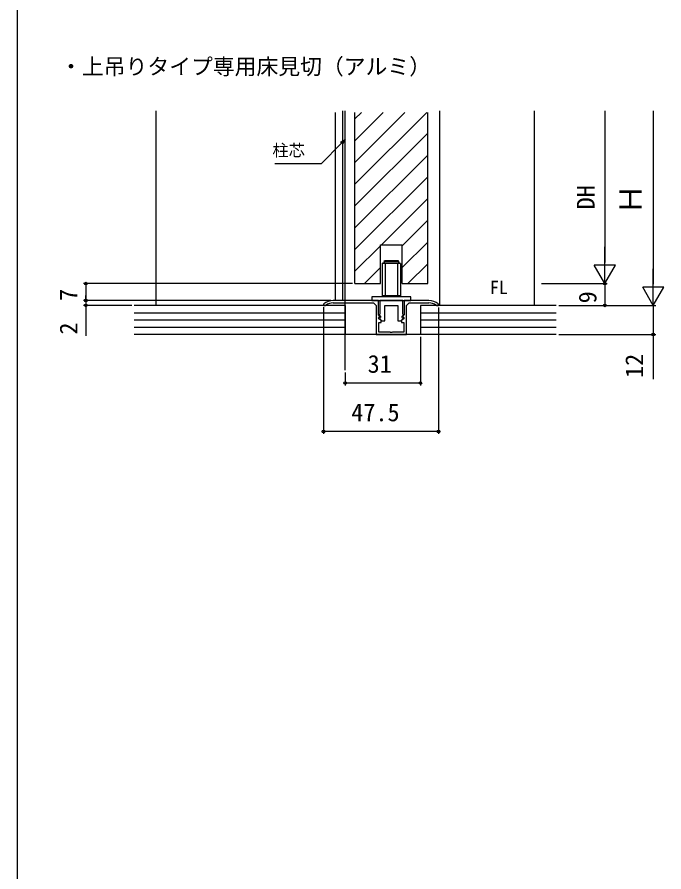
# Model space of a CAD drawing. Units: millimetres, scale not verified. Extents: x -438 to 438, y -652 to 649.
# Drawn here: x -437.5 to -170.7, y -354.4 to -1.6 of the extents above; entities that cross this region are included whole.
import ezdxf
from ezdxf.enums import TextEntityAlignment as Align

# ---------------------------------------------------------------- set-up
doc = ezdxf.new("R2010")
doc.units = ezdxf.units.MM
doc.header["$LTSCALE"] = 4
for name, color, linetype in [('0-2_USER1', 3, 'Continuous'), ('0-3_YKK_11', 7, 'Continuous'), ('0-5_YKK_12', 2, 'Continuous'), ('0-6_YKK_13', 4, 'Continuous'), ('0-7_YKK_D', 6, 'Continuous'), ('0-8_YKK_ZWAK', 7, 'Continuous'), ('0-9_YSS_K', 3, 'Continuous')]:
    doc.layers.add(name, color=color, linetype=linetype)
doc.styles.add('ＭＳ ゴシック', font='')
doc.styles.get('ＭＳ ゴシック').set_extended_font_data('MS Gothic')

msp = doc.modelspace()

# ---------------------------------------------------------------- linework, layer by layer
at = {"layer": '0-3_YKK_11'}
msp.add_line((-288.465, -118.616), (-307.165, -118.616), dxfattribs=at)
for points in [[(-307.165, -119.616), (-290.465, -119.616), (-289.465, -120.616), (-289.465, -132.616), (-276.865, -132.616), (-276.865, -120.616), (-275.865, -119.616), (-267.665, -119.616)], [(-288.219, -125.616), (-287.969, -125.012), (-288.465, -124.516), (-288.465, -118.616)], [(-267.665, -118.616), (-277.865, -118.616), (-277.865, -124.516), (-278.362, -125.012), (-278.112, -125.616)], [(-310.983, -119.988), (-311.165, -120.373), (-311.165, -120.616), (-310.264, -120.616), (-310.088, -120.559)], [(-264.742, -120.559), (-264.567, -120.616), (-263.665, -120.616), (-263.665, -120.373), (-263.847, -119.988)], [(-278.126, -126.216), (-278.352, -126.303), (-278.915, -126.866), (-278.915, -127.616), (-278.065, -127.616), (-278.065, -131.616), (-282.707, -131.616), (-282.89, -131.736), (-283.44, -131.736), (-283.623, -131.616), (-288.265, -131.616), (-288.265, -127.616), (-287.415, -127.616), (-287.415, -126.866), (-287.978, -126.303), (-288.204, -126.216)]]:
    msp.add_lwpolyline(points, dxfattribs=at)
msp.add_lwpolyline([(-278.465, -118.616), (-287.865, -118.616), (-287.865, -121.616), (-287.865, -124.062), (-288.041, -124.335), (-288.103, -124.678), (-287.553, -125.228), (-287.714, -125.616), (-288.077, -125.616), (-288.191, -125.89), (-287.165, -126.916), (-285.865, -126.916), (-285.865, -120.616), (-283.165, -120.616), (-280.465, -120.616), (-280.465, -126.916), (-279.165, -126.916), (-278.139, -125.89), (-278.253, -125.616), (-278.617, -125.616), (-278.777, -125.228), (-278.227, -124.678), (-278.289, -124.335), (-278.465, -124.062), (-278.465, -121.616)], close=True, dxfattribs=at)
for centre, radius, start, end in [((-307.165, -124.616), 6, 90, 129.5212), ((-307.165, -124.616), 5, 90, 125.77483), ((-267.665, -124.616), 6, 50.4788, 90), ((-267.665, -124.616), 5, 54.22517, 90), ((-288.219, -125.916), 0.3, 90, 272.73383), ((-278.112, -125.916), 0.3, 267.26617, 90)]:
    msp.add_arc(centre, radius, start, end, dxfattribs=at)
at = {"layer": '0-5_YKK_12'}
for p, q in [((-380.165, -120.616), (-380.165, -40.384)), ((-306.165, -118.616), (-306.165, -40.984)), ((-303.165, -118.616), (-303.165, -40.384)), ((-302.165, -147.313), (-302.165, -40.384)), ((-298.165, -111.616), (-298.165, -40.984)), ((-298.165, -43.66), (-295.489, -40.984)), ((-298.165, -52.64), (-286.508, -40.984)), ((-298.165, -61.621), (-277.528, -40.984)), ((-298.165, -70.601), (-268.548, -40.984)), ((-268.165, -111.616), (-268.165, -40.984)), ((-263.165, -120.616), (-263.165, -40.384)), ((-224.165, -120.616), (-224.165, -40.384)), ((-298.165, -79.581), (-268.165, -49.581)), ((-298.165, -88.561), (-268.165, -58.561)), ((-298.165, -97.542), (-268.165, -67.542)), ((-287.259, -95.616), (-268.165, -76.522)), ((-278.665, -96.002), (-268.165, -85.502)), ((-278.665, -104.983), (-268.165, -94.483)), ((-298.165, -106.522), (-287.665, -96.022)), ((-278.665, -111.616), (-278.665, -95.616)), ((-294.279, -111.616), (-287.665, -105.002)), ((-276.318, -111.616), (-268.165, -103.463)), ((-298.165, -111.616), (-287.665, -111.616)), ((-278.665, -111.616), (-268.165, -111.616))]:
    msp.add_line(p, q, dxfattribs=at)
msp.add_lwpolyline([(-287.665, -111.616), (-287.665, -95.616), (-278.665, -95.616)], dxfattribs=at)
at = {"layer": '0-6_YKK_13'}
for p, q in [((-286.165, -102.316), (-285.965, -102.116)), ((-285.965, -102.116), (-280.365, -102.116)), ((-280.165, -102.316), (-280.365, -102.116)), ((-286.915, -103.316), (-286.715, -103.116)), ((-279.615, -103.116), (-286.715, -103.116)), ((-286.165, -102.316), (-286.165, -103.116)), ((-286.165, -102.316), (-280.165, -102.316)), ((-285.665, -103.116), (-285.665, -117.116)), ((-280.665, -103.116), (-280.665, -117.116)), ((-280.165, -102.316), (-280.165, -103.116)), ((-279.415, -103.316), (-279.615, -103.116)), ((-279.415, -103.316), (-279.415, -116.716)), ((-279.415, -116.716), (-286.915, -116.716)), ((-279.615, -116.916), (-286.715, -116.916)), ((-279.615, -116.916), (-279.415, -116.716))]:
    msp.add_line(p, q, dxfattribs=at)
msp.add_lwpolyline([(-279.415, -103.316), (-286.915, -103.316), (-286.915, -116.716)], dxfattribs=at)
msp.add_lwpolyline([(-291.165, -118.616), (-275.165, -118.616), (-275.165, -117.116), (-291.165, -117.116)], close=True, dxfattribs=at)
at = {"layer": '0-7_YKK_D'}
for p, q in [((-195.116, -40.384), (-195.116, -102.866)), ((-175.116, -40.384), (-175.116, -111.866)), ((-195.116, -111.616), (-195.116, -96.461)), ((-195.116, -111.616), (-199.491, -104.038)), ((-190.741, -104.038), (-199.491, -104.038)), ((-195.116, -111.616), (-190.741, -104.038)), ((-175.116, -120.616), (-175.116, -105.461)), ((-299.165, -111.616), (-410.183, -111.616)), ((-409.183, -111.616), (-409.183, -118.616)), ((-221.165, -111.616), (-194.116, -111.616)), ((-221.165, -111.616), (-194.116, -111.616)), ((-195.116, -111.616), (-195.116, -120.616)), ((-175.116, -120.616), (-179.491, -113.038)), ((-170.741, -113.038), (-179.491, -113.038)), ((-175.116, -120.616), (-170.741, -113.038)), ((-308.165, -118.616), (-410.183, -118.616)), ((-308.165, -118.616), (-410.183, -118.616)), ((-409.183, -118.616), (-409.183, -116.491)), ((-409.183, -118.616), (-409.183, -120.616)), ((-390.183, -120.616), (-410.183, -120.616)), ((-409.183, -120.616), (-409.183, -133.161)), ((-311.165, -121.373), (-311.165, -173.616)), ((-263.665, -121.416), (-263.665, -173.616)), ((-214.116, -120.616), (-174.116, -120.616)), ((-214.116, -120.616), (-174.116, -120.616)), ((-214.116, -120.616), (-194.116, -120.616)), ((-271.165, -133.616), (-271.165, -153.616)), ((-214.116, -132.616), (-174.116, -132.616)), ((-302.165, -148.313), (-302.165, -153.616)), ((-302.165, -152.616), (-271.165, -152.616)), ((-263.665, -172.616), (-311.165, -172.616))]:
    msp.add_line(p, q, dxfattribs=at)
for points in [[(-302.165, -52.183), (-303.668, -53.686), (-312.141, -62.16), (-331.261, -62.16)], [(-304.07, -53.283), (-302.165, -52.183), (-303.265, -54.089)], [(-175.116, -120.616), (-175.116, -132.616), (-175.116, -151.014)]]:
    msp.add_lwpolyline(points, dxfattribs=at)
for centre in [(-409.183, -111.616), (-195.116, -111.616), (-409.183, -118.616), (-409.183, -118.616), (-409.183, -120.616), (-195.116, -120.616), (-175.116, -132.616), (-302.165, -152.616), (-271.165, -152.616), (-311.165, -172.616), (-263.665, -172.616)]:
    msp.add_circle(centre, 0.531, dxfattribs=at)
at = {"layer": '0-8_YKK_ZWAK'}
msp.add_line((-437.5, 622.8), (-437.5, -652.2), dxfattribs=at)
at = {"layer": '0-9_YSS_K'}
for p, q in [((-302.165, -120.616), (-389.183, -120.616)), ((-302.165, -120.616), (-302.165, -132.616)), ((-271.165, -120.616), (-271.165, -132.616)), ((-215.116, -120.616), (-271.165, -120.616)), ((-389.183, -123.616), (-302.165, -123.616)), ((-389.183, -126.616), (-302.165, -126.616)), ((-271.165, -123.616), (-215.116, -123.616)), ((-271.165, -126.616), (-215.116, -126.616)), ((-389.183, -129.616), (-302.165, -129.616)), ((-271.165, -129.616), (-215.116, -129.616)), ((-215.116, -132.616), (-389.183, -132.616))]:
    msp.add_line(p, q, dxfattribs=at)

# ---------------------------------------------------------------- texts
at = {"layer": '0-2_USER1', "style": 'ＭＳ ゴシック'}
for s, height, p in [('・上吊りタイプ専用床見切（アルミ）', 6.598, (-419.77, -27.299)), ('FL', 5.499, (-242.517, -117.616))]:
    msp.add_text(s, height=height, dxfattribs=at).set_placement(p, align=Align.BOTTOM_LEFT)
at = {"layer": '0-7_YKK_D', "style": 'ＭＳ ゴシック'}
for s, height, p in [('柱芯', 4.912, (-332.21, -60.549)), ('31', 7.331, (-292.944, -150.616)), ('47.5', 7.331, (-299.688, -170.616))]:
    msp.add_text(s, height=height, dxfattribs=at).set_placement(p, align=Align.BOTTOM_LEFT)
for s, height, p in [('DH', 7.331, (-197.116, -80.972)), ('Ｈ', 9.164, (-177.116, -83.085)), ('7', 7.331, (-410.433, -118.781)), ('9', 7.331, (-196.366, -119.752)), ('2', 7.331, (-410.433, -132.65)), ('12', 7.331, (-177.116, -150.548))]:
    msp.add_text(s, height=height, rotation=90, dxfattribs=at).set_placement(p, align=Align.BOTTOM_LEFT)

doc.saveas('drawing.dxf')
